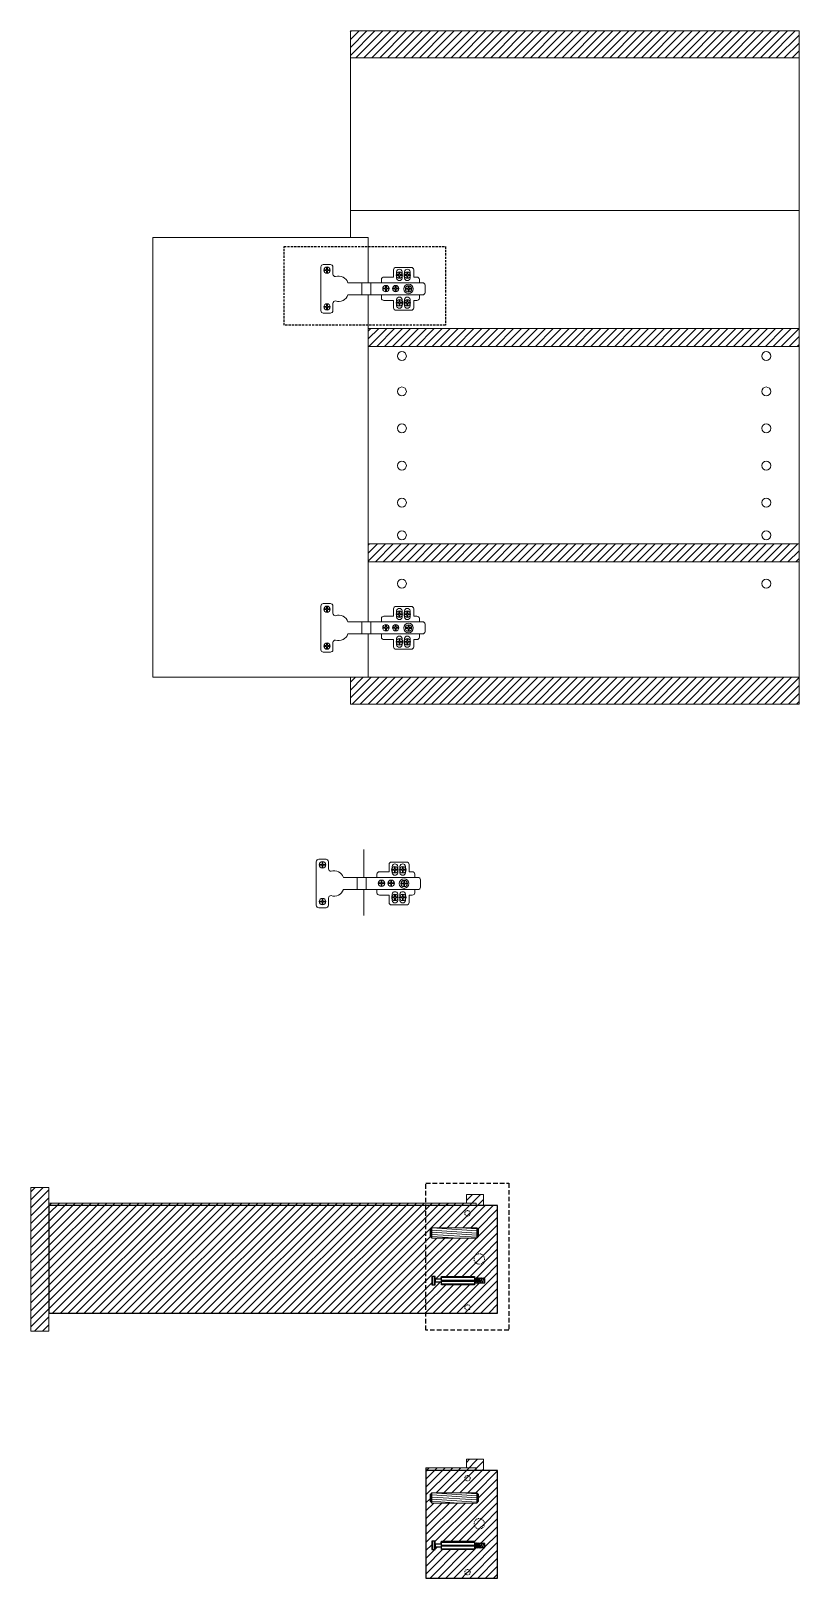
# Model space of a CAD drawing. Header units: inches. Extents: x -807 to 10, y -165 to 181.
# Drawn here: x -456.7 to -371.1, y -26 to 146.4 of the extents above; entities that cross this region are included whole.
import ezdxf

# ---------------------------------------------------------------- set-up
doc = ezdxf.new("R2010")
doc.units = ezdxf.units.IN
doc.header["$MEASUREMENT"] = 0
doc.linetypes.add('HIDDEN', pattern=[0.375, 0.25, -0.125])

msp = doc.modelspace()

# ---------------------------------------------------------------- hatches: boundary and pattern name
h = msp.add_hatch()
h.set_pattern_fill('ANSI31', color=256, scale=5)
h.paths.add_polyline_path([(-371.101, 146.43416), (-421.101, 146.43416), (-421.101, 143.43416), (-371.101, 143.43416)])
h.paths.add_polyline_path([(-371.101, 74.43416), (-421.101, 74.43416), (-421.101, 73.7179), (-421.101, 71.43416), (-371.101, 71.43416)])
h.paths.add_polyline_path([(-371.101, 89.26928), (-419.101, 89.26928), (-419.101, 87.26928), (-371.101, 87.26928)])
h.paths.add_polyline_path([(-371.101, 113.28242), (-419.101, 113.28242), (-419.101, 111.28242), (-371.101, 111.28242)])
h = msp.add_hatch()
h.set_pattern_fill('ANSI31', color=256, scale=5)
h.paths.add_polyline_path([(-454.69377, 15.54954), (-454.69377, 17.54954), (-456.69377, 17.54954), (-456.69377, 1.54954), (-454.69377, 1.54954), (-454.69377, 3.54954)])
h = msp.add_hatch()
h.set_pattern_fill('ANSI31', color=256, scale=5)
h.paths.add_polyline_path([(-412.68364, 15.54954), (-454.69377, 15.54954), (-454.69377, 3.54954), (-412.68364, 3.54954)])
h.paths.add_polyline_path([(-412.68364, 15.81913), (-454.69377, 15.81913), (-454.69377, 15.54954), (-412.68364, 15.54954)])
h.paths.add_polyline_path([(-407.0644, 15.81913), (-408.16268, 15.81913), (-412.68364, 15.81913), (-412.68364, 15.54954), (-407.0644, 15.54954)])
h.paths.add_polyline_path([(-406.26235, 16.78317), (-408.16268, 16.78317), (-408.16268, 15.81913), (-407.0644, 15.81913), (-407.0644, 15.54954), (-406.26235, 15.54954)])
h.paths.add_polyline_path([(-407.31779, 9.60057, 1), (-406.15714, 9.60057, 1)])
h.paths.add_polyline_path([(-408.34654, 4.19741, 1), (-407.73481, 4.19741, 1)])
h.paths.add_polyline_path([(-408.34654, 14.67631, 1), (-407.73481, 14.67631, 1)])
h = msp.add_hatch()
h.set_pattern_fill('ANSI31', color=256, scale=5)
h.paths.add_polyline_path([(-404.69377, 15.54954), (-412.68364, 15.54954), (-412.68364, 3.54954), (-404.69377, 3.54954)])
h.paths.add_polyline_path([(-406.81414, 12.0627), (-406.91414, 12.0627), (-406.91414, 12.02715, -0.414213562), (-407.01414, 11.9127), (-412.01414, 11.9127, -0.414213562), (-412.11414, 12.02715), (-412.11414, 12.0627), (-412.21414, 12.0627), (-412.21414, 12.9127), (-412.11414, 12.9127), (-412.11414, 12.9627, -0.278502654), (-412.01414, 13.0527), (-407.01414, 13.0527, -0.278502654), (-406.91414, 12.9627), (-406.91414, 12.9127), (-406.81414, 12.9127)], flags=16)
h.paths.add_polyline_path([(-408.34654, 14.67631, -1), (-407.73481, 14.67631, -1)], flags=16)
h.paths.add_polyline_path([(-406.15714, 9.60057, -1), (-407.31779, 9.60057, -1)], flags=16)
h.paths.add_polyline_path([(-407.26621, 7.65851), (-407.26621, 7.4151), (-407.07385, 7.4151, -0.273281154), (-407.04431, 7.47283, -0.173127612), (-407.01022, 7.4151), (-406.88848, 7.4151, -0.273281154), (-406.85895, 7.47283, -0.173127612), (-406.82485, 7.4151), (-406.69612, 7.4151, -0.273281154), (-406.66658, 7.47283, -0.173127612), (-406.63248, 7.4151), (-406.49825, 7.4151, -0.273281154), (-406.46872, 7.47283, -0.173127612), (-406.43462, 7.4151), (-406.29831, 7.4151, -0.273281154), (-406.26877, 7.47283, -0.173127612), (-406.23468, 7.4151), (-406.10257, 7.4151), (-406.10257, 6.9543), (-406.34076, 6.9543, -0.273281154), (-406.3703, 6.89658, -0.173127612), (-406.40439, 6.9543), (-406.54071, 6.9543, -0.273281154), (-406.57024, 6.89658, -0.173127612), (-406.60434, 6.9543), (-406.73857, 6.9543, -0.273281154), (-406.76811, 6.89658, -0.173127612), (-406.8022, 6.9543), (-406.93094, 6.9543, -0.273281154), (-406.96047, 6.89658, -0.173127612), (-406.99457, 6.9543), (-407.1163, 6.9543, -0.273281154), (-407.14584, 6.89658, -0.173127612), (-407.17993, 6.9543), (-407.26621, 6.9543), (-407.26621, 6.71851), (-410.93625, 6.71851), (-411.03625, 7.03877), (-411.63303, 7.03877), (-411.63303, 6.71851), (-412.03303, 6.71851), (-412.03303, 7.65851), (-411.63303, 7.65851), (-411.63303, 7.33877), (-411.03625, 7.33877), (-410.93625, 7.65851)], flags=16)
h.paths.add_polyline_path([(-407.73481, 4.19741, -1), (-408.34654, 4.19741, -1)], flags=16)
h = msp.add_hatch()
h.set_pattern_fill('ANSI31', color=256, scale=5)
h.paths.add_polyline_path([(-406.26235, -12.72622), (-408.16268, -12.72622), (-408.16268, -13.69027), (-407.0644, -13.69027), (-407.0644, -13.95986), (-406.26235, -13.95986)])
h.paths.add_polyline_path([(-407.0644, -13.69027), (-408.16268, -13.69027), (-412.68364, -13.69027), (-412.68364, -13.95986), (-407.0644, -13.95986)])
h = msp.add_hatch()
h.set_pattern_fill('ANSI31', color=256, scale=5)
h.paths.add_polyline_path([(-404.69377, -13.95986), (-412.68364, -13.95986), (-412.68364, -25.95986), (-404.69377, -25.95986)])
h.paths.add_polyline_path([(-406.81414, -17.44669), (-406.91414, -17.44669), (-406.91414, -17.48224, -0.414213562), (-407.01414, -17.59669), (-412.01414, -17.59669, -0.414213562), (-412.11414, -17.48224), (-412.11414, -17.44669), (-412.21414, -17.44669), (-412.21414, -16.59669), (-412.11414, -16.59669), (-412.11414, -16.54669, -0.278502654), (-412.01414, -16.45669), (-407.01414, -16.45669, -0.278502654), (-406.91414, -16.54669), (-406.91414, -16.59669), (-406.81414, -16.59669)], flags=16)
h.paths.add_polyline_path([(-406.15714, -19.90882, -1), (-407.31779, -19.90882, -1)], flags=16)
h.paths.add_polyline_path([(-408.34654, -14.83308, -1), (-407.73481, -14.83308, -1)], flags=16)
h.paths.add_polyline_path([(-406.26877, -22.03657, -0.173127612), (-406.23468, -22.09429), (-406.10257, -22.09429), (-406.10257, -22.55509), (-406.34076, -22.55509, -0.273281154), (-406.3703, -22.61282, -0.173127612), (-406.40439, -22.55509), (-406.54071, -22.55509, -0.273281154), (-406.57024, -22.61282, -0.173127612), (-406.60434, -22.55509), (-406.73857, -22.55509, -0.273281154), (-406.76811, -22.61282, -0.173127612), (-406.8022, -22.55509), (-406.93094, -22.55509, -0.273281154), (-406.96047, -22.61282, -0.173127612), (-406.99457, -22.55509), (-407.1163, -22.55509, -0.273281154), (-407.14584, -22.61282, -0.173127612), (-407.17993, -22.55509), (-407.26621, -22.55509), (-407.26621, -22.79089), (-410.93625, -22.79089), (-411.03625, -22.47063), (-411.63303, -22.47063), (-411.63303, -22.79089), (-412.03303, -22.79089), (-412.03303, -21.85089), (-411.63303, -21.85089), (-411.63303, -22.17063), (-411.03625, -22.17063), (-410.93625, -21.85089), (-407.26621, -21.85089), (-407.26621, -22.09429), (-407.07385, -22.09429, -0.273281154), (-407.04431, -22.03657, -0.173127612), (-407.01022, -22.09429), (-406.88848, -22.09429, -0.273281154), (-406.85895, -22.03657, -0.173127612), (-406.82485, -22.09429), (-406.69612, -22.09429, -0.273281154), (-406.66658, -22.03657, -0.173127612), (-406.63248, -22.09429), (-406.49825, -22.09429, -0.273281154), (-406.46872, -22.03657, -0.173127612), (-406.43462, -22.09429), (-406.29831, -22.09429, -0.273281154)], flags=16)
h.paths.add_polyline_path([(-407.73481, -25.31198, -1), (-408.34654, -25.31198, -1)], flags=16)
h = msp.add_hatch()
h.set_pattern_fill('ANSI31', color=256, scale=5)
h.paths.add_polyline_path([(-407.31779, -19.90882, 1), (-406.15714, -19.90882, 1)])
h.paths.add_polyline_path([(-407.73481, -25.31198, 1), (-408.34654, -25.31198, 1)])
h.paths.add_polyline_path([(-408.34654, -14.83308, 1), (-407.73481, -14.83308, 1)])

# ---------------------------------------------------------------- linework, layer by layer
at = {"lineweight": 5}
for p, q in [((-421.101, 143.43416), (-371.101, 143.43416)), ((-415.95405, 119.61283), (-415.95405, 118.88039)), ((-415.32405, 119.61283), (-415.32405, 118.88039)), ((-415.07804, 119.61283), (-415.07804, 118.88039)), ((-414.44804, 119.61283), (-414.44804, 118.88039)), ((-421.37024, 118.37795), (-413.41245, 118.37795)), ((-419.83828, 117.02795), (-419.83828, 118.37795)), ((-418.82385, 117.02795), (-418.82385, 118.37795)), ((-421.37024, 117.02795), (-413.41245, 117.02795)), ((-415.95405, 116.52805), (-415.95405, 115.79562)), ((-415.32405, 116.52805), (-415.32405, 115.79562)), ((-415.07804, 116.52805), (-415.07804, 115.79562)), ((-414.44804, 116.52805), (-414.44804, 115.79562)), ((-419.101, 113.28242), (-371.101, 113.28242)), ((-419.101, 111.28242), (-371.101, 111.28242)), ((-419.101, 89.26928), (-371.101, 89.26928)), ((-419.101, 87.26928), (-371.101, 87.26928)), ((-415.95405, 81.82688), (-415.95405, 81.09445)), ((-415.32405, 81.82688), (-415.32405, 81.09445)), ((-415.07804, 81.82688), (-415.07804, 81.09445)), ((-414.44804, 81.82688), (-414.44804, 81.09445)), ((-421.37024, 80.59201), (-413.41245, 80.59201)), ((-419.83828, 79.24201), (-419.83828, 80.59201)), ((-418.82385, 79.24201), (-418.82385, 80.59201)), ((-421.37024, 79.24201), (-413.41245, 79.24201)), ((-415.95405, 78.74211), (-415.95405, 78.00968)), ((-415.32405, 78.74211), (-415.32405, 78.00968)), ((-415.07804, 78.74211), (-415.07804, 78.00968)), ((-414.44804, 78.74211), (-414.44804, 78.00968)), ((-421.101, 74.43416), (-371.101, 74.43416)), ((-421.87025, 52.1151), (-413.91246, 52.1151)), ((-420.33829, 50.7651), (-420.33829, 52.1151)), ((-419.32386, 50.7651), (-419.32386, 52.1151)), ((-416.45406, 53.34998), (-416.45406, 52.61755)), ((-415.82406, 53.34998), (-415.82406, 52.61755)), ((-415.57805, 53.34998), (-415.57805, 52.61755)), ((-414.94805, 53.34998), (-414.94805, 52.61755)), ((-421.87025, 50.7651), (-413.91246, 50.7651)), ((-416.45406, 50.26521), (-416.45406, 49.53277)), ((-415.82406, 50.26521), (-415.82406, 49.53277)), ((-415.57805, 50.26521), (-415.57805, 49.53277)), ((-414.94805, 50.26521), (-414.94805, 49.53277)), ((-412.01414, 13.0527), (-407.01414, 12.72981)), ((-412.01414, 12.8055), (-407.01414, 12.48261)), ((-412.01414, 12.57264), (-407.01414, 12.24975)), ((-412.01414, 12.33978), (-407.01414, 12.01689)), ((-412.01414, 12.10692), (-409.00661, 11.9127)), ((-408.81075, 13.0527), (-407.01414, 12.93668)), ((-412.11414, 12.02715), (-412.11414, 12.0627)), ((-406.91414, 12.02715), (-406.91414, 12.0627)), ((-412.01414, -16.45669), (-407.01414, -16.77958)), ((-412.01414, -16.7039), (-407.01414, -17.02678)), ((-412.01414, -16.93675), (-407.01414, -17.25964)), ((-412.01414, -17.16962), (-407.01414, -17.49251)), ((-408.81075, -16.45669), (-407.01414, -16.57271)), ((-412.11414, -17.48224), (-412.11414, -17.44669)), ((-412.01414, -17.40247), (-409.00661, -17.59669)), ((-406.91414, -17.48224), (-406.91414, -17.44669))]:
    msp.add_line(p, q, dxfattribs=at)
for p, q in [((-411.93303, 7.65851), (-411.93303, 6.71851)), ((-411.73303, 7.65851), (-411.73303, 6.71851)), ((-411.03625, 7.33877), (-410.93625, 7.65851)), ((-411.03625, 7.03877), (-410.93625, 6.71851)), ((-410.93625, 7.22851), (-407.26621, 7.22851)), ((-410.93625, 7.12851), (-407.26621, 7.12851)), ((-412.68364, -13.69027), (-412.68364, -25.95986)), ((-411.93303, -21.85089), (-411.93303, -22.79089)), ((-411.73303, -21.85089), (-411.73303, -22.79089)), ((-411.03625, -22.17063), (-410.93625, -21.85089)), ((-410.93625, -22.28089), (-407.26621, -22.28089)), ((-410.93625, -22.38089), (-407.26621, -22.38089)), ((-411.03625, -22.47063), (-410.93625, -22.79089))]:
    msp.add_line(p, q)
for points in [[(-421.101, 123.43416), (-421.101, 146.43416), (-371.101, 146.43416), (-371.101, 73.7179)], [(-421.101, 126.43416), (-371.101, 126.43416)], [(-421.101, 126.43416), (-421.101, 123.43416)], [(-421.101, 74.43416), (-421.101, 71.43416), (-371.101, 71.43416), (-371.101, 126.43416)], [(-421.101, 123.43416), (-443.101, 123.43416), (-443.101, 74.43416), (-421.101, 74.43416)], [(-421.101, 123.43416), (-419.101, 123.43416), (-419.101, 118.37795)], [(-424.39245, 120.13295), (-424.39245, 115.27295)], [(-423.31278, 120.40295), (-424.12213, 120.40295)], [(-424.05883, 119.73576), (-423.74392, 119.73576), (-423.74392, 119.41664)], [(-423.74392, 120.13147), (-423.74392, 119.82576), (-424.05714, 119.82576)], [(-423.34461, 119.82576), (-423.65392, 119.82576), (-423.65392, 120.13098)], [(-423.65392, 119.41713), (-423.65392, 119.73576), (-423.34292, 119.73576)], [(-423.04245, 119.32496), (-423.04245, 120.13295)], [(-417.37688, 119.00795), (-416.29245, 119.00795), (-416.29245, 119.81821)], [(-416.02764, 120.08795), (-414.31195, 120.08795)], [(-415.99916, 119.1909), (-415.68425, 119.1909), (-415.68425, 118.87178)], [(-415.68425, 119.58662), (-415.68425, 119.2809), (-415.99747, 119.2809)], [(-415.28493, 119.2809), (-415.59425, 119.2809), (-415.59425, 119.58613)], [(-415.59425, 118.87228), (-415.59425, 119.1909), (-415.28324, 119.1909)], [(-415.11407, 119.1909), (-414.79915, 119.1909), (-414.79915, 118.87178)], [(-414.79915, 119.58662), (-414.79915, 119.2809), (-415.11238, 119.2809)], [(-414.39984, 119.2809), (-414.70915, 119.2809), (-414.70915, 119.58613)], [(-414.70915, 118.87228), (-414.70915, 119.1909), (-414.39815, 119.1909)], [(-414.04245, 119.83132), (-414.04245, 119.00795), (-413.68186, 119.00795)], [(-417.64245, 118.37795), (-417.64245, 118.73816)], [(-417.4924, 117.68255), (-417.17748, 117.68255), (-417.17748, 117.36343)], [(-417.17748, 118.07826), (-417.17748, 117.77255), (-417.49071, 117.77255)], [(-416.77817, 117.77255), (-417.08748, 117.77255), (-417.08748, 118.07777)], [(-417.08748, 117.36392), (-417.08748, 117.68255), (-416.77648, 117.68255)], [(-416.41178, 117.68255), (-416.09687, 117.68255), (-416.09687, 117.36343)], [(-416.09687, 118.07826), (-416.09687, 117.77255), (-416.41009, 117.77255)], [(-415.69755, 117.77255), (-416.00687, 117.77255), (-416.00687, 118.07777)], [(-416.00687, 117.36392), (-416.00687, 117.68255), (-415.69586, 117.68255)], [(-414.96743, 117.64503), (-414.65252, 117.64503), (-414.65252, 117.32591)], [(-414.65252, 118.04075), (-414.65252, 117.73503), (-414.96574, 117.73503)], [(-414.2532, 117.73503), (-414.56252, 117.73503), (-414.56252, 118.04025)], [(-414.56252, 117.32641), (-414.56252, 117.64503), (-414.25151, 117.64503)], [(-413.41245, 118.75239), (-413.41245, 118.37795), (-413.05254, 118.37795)], [(-412.78245, 118.11293), (-412.78245, 117.27628)], [(-424.05883, 115.64093), (-423.74392, 115.64093), (-423.74392, 115.32181)], [(-423.74392, 116.03664), (-423.74392, 115.73093), (-424.05714, 115.73093)], [(-423.34461, 115.73093), (-423.65392, 115.73093), (-423.65392, 116.03615)], [(-423.65392, 115.3223), (-423.65392, 115.64093), (-423.34292, 115.64093)], [(-423.04245, 115.27295), (-423.04197, 116.08295)], [(-419.101, 117.02795), (-419.101, 80.59201)], [(-417.64245, 117.02795), (-417.64245, 116.67093)], [(-417.36198, 116.39795), (-416.29245, 116.39795), (-416.29245, 115.59028)], [(-415.98674, 116.10905), (-415.67183, 116.10905), (-415.67183, 115.78993)], [(-415.67183, 116.50477), (-415.67183, 116.19905), (-415.98505, 116.19905)], [(-415.27252, 116.19905), (-415.58183, 116.19905), (-415.58183, 116.50428)], [(-415.58183, 115.79043), (-415.58183, 116.10905), (-415.27083, 116.10905)], [(-415.11407, 116.10905), (-414.79915, 116.10905), (-414.79915, 115.78993)], [(-414.79915, 116.50477), (-414.79915, 116.19905), (-415.11238, 116.19905)], [(-414.39984, 116.19905), (-414.70915, 116.19905), (-414.70915, 116.50428)], [(-414.70915, 115.79043), (-414.70915, 116.10905), (-414.39815, 116.10905)], [(-414.04245, 115.58781), (-414.04245, 116.39795), (-413.70347, 116.39795)], [(-413.05111, 117.02795), (-413.41245, 117.02795), (-413.41245, 116.66906)], [(-424.12213, 115.00295), (-423.31278, 115.00295)], [(-416.01419, 115.31795), (-414.30961, 115.31795)], [(-424.39245, 82.34701), (-424.39245, 77.48701)], [(-423.31278, 82.61701), (-424.12213, 82.61701)], [(-424.05883, 81.94982), (-423.74392, 81.94982), (-423.74392, 81.6307)], [(-423.74392, 82.34553), (-423.74392, 82.03982), (-424.05714, 82.03982)], [(-423.34461, 82.03982), (-423.65392, 82.03982), (-423.65392, 82.34504)], [(-423.65392, 81.63119), (-423.65392, 81.94982), (-423.34292, 81.94982)], [(-423.04245, 81.53902), (-423.04245, 82.34701)], [(-417.37688, 81.22201), (-416.29245, 81.22201), (-416.29245, 82.03226)], [(-416.02764, 82.30201), (-414.31195, 82.30201)], [(-415.99916, 81.40496), (-415.68425, 81.40496), (-415.68425, 81.08584)], [(-415.68425, 81.80068), (-415.68425, 81.49496), (-415.99747, 81.49496)], [(-415.28493, 81.49496), (-415.59425, 81.49496), (-415.59425, 81.80018)], [(-415.59425, 81.08633), (-415.59425, 81.40496), (-415.28324, 81.40496)], [(-415.11407, 81.40496), (-414.79915, 81.40496), (-414.79915, 81.08584)], [(-414.79915, 81.80068), (-414.79915, 81.49496), (-415.11238, 81.49496)], [(-414.39984, 81.49496), (-414.70915, 81.49496), (-414.70915, 81.80018)], [(-414.70915, 81.08633), (-414.70915, 81.40496), (-414.39815, 81.40496)], [(-414.04245, 82.04537), (-414.04245, 81.22201), (-413.68186, 81.22201)], [(-417.64245, 80.59201), (-417.64245, 80.95222)], [(-417.4924, 79.89661), (-417.17748, 79.89661), (-417.17748, 79.57748)], [(-417.17748, 80.29232), (-417.17748, 79.98661), (-417.49071, 79.98661)], [(-416.77817, 79.98661), (-417.08748, 79.98661), (-417.08748, 80.29183)], [(-417.08748, 79.57798), (-417.08748, 79.89661), (-416.77648, 79.89661)], [(-416.41178, 79.89661), (-416.09687, 79.89661), (-416.09687, 79.57748)], [(-416.09687, 80.29232), (-416.09687, 79.98661), (-416.41009, 79.98661)], [(-415.69755, 79.98661), (-416.00687, 79.98661), (-416.00687, 80.29183)], [(-416.00687, 79.57798), (-416.00687, 79.89661), (-415.69586, 79.89661)], [(-414.96743, 79.85909), (-414.65252, 79.85909), (-414.65252, 79.53997)], [(-414.65252, 80.25481), (-414.65252, 79.94909), (-414.96574, 79.94909)], [(-414.2532, 79.94909), (-414.56252, 79.94909), (-414.56252, 80.25431)], [(-414.56252, 79.54046), (-414.56252, 79.85909), (-414.25151, 79.85909)], [(-413.41245, 80.96644), (-413.41245, 80.59201), (-413.05254, 80.59201)], [(-412.78245, 80.32699), (-412.78245, 79.49034)], [(-424.05883, 77.85499), (-423.74392, 77.85499), (-423.74392, 77.53587)], [(-423.74392, 78.2507), (-423.74392, 77.94499), (-424.05714, 77.94499)], [(-423.34461, 77.94499), (-423.65392, 77.94499), (-423.65392, 78.25021)], [(-423.65392, 77.53636), (-423.65392, 77.85499), (-423.34292, 77.85499)], [(-423.04245, 77.48701), (-423.04197, 78.29701)], [(-419.101, 79.24201), (-419.101, 74.43416), (-421.101, 74.43416)], [(-417.64245, 79.24201), (-417.64245, 78.88499)], [(-417.36198, 78.61201), (-416.29245, 78.61201), (-416.29245, 77.80434)], [(-415.98674, 78.32311), (-415.67183, 78.32311), (-415.67183, 78.00399)], [(-415.67183, 78.71883), (-415.67183, 78.41311), (-415.98505, 78.41311)], [(-415.27252, 78.41311), (-415.58183, 78.41311), (-415.58183, 78.71833)], [(-415.58183, 78.00448), (-415.58183, 78.32311), (-415.27083, 78.32311)], [(-415.11407, 78.32311), (-414.79915, 78.32311), (-414.79915, 78.00399)], [(-414.79915, 78.71883), (-414.79915, 78.41311), (-415.11238, 78.41311)], [(-414.39984, 78.41311), (-414.70915, 78.41311), (-414.70915, 78.71833)], [(-414.70915, 78.00448), (-414.70915, 78.32311), (-414.39815, 78.32311)], [(-414.04245, 77.80187), (-414.04245, 78.61201), (-413.70347, 78.61201)], [(-413.05111, 79.24201), (-413.41245, 79.24201), (-413.41245, 78.88312)], [(-424.12213, 77.21701), (-423.31278, 77.21701)], [(-416.01419, 77.53201), (-414.30961, 77.53201)], [(-421.101, 73.7179), (-421.101, 74.43416)], [(-373.38642, 71.43416), (-418.81557, 71.43416)], [(-419.60101, 55.22067), (-419.60101, 52.1151)], [(-424.89246, 53.8701), (-424.89246, 49.0101)], [(-423.81279, 54.1401), (-424.62214, 54.1401)], [(-424.55884, 53.47291), (-424.24393, 53.47291), (-424.24393, 53.15379)], [(-424.24393, 53.86863), (-424.24393, 53.56291), (-424.55715, 53.56291)], [(-423.84462, 53.56291), (-424.15393, 53.56291), (-424.15393, 53.86814)], [(-424.15393, 53.15429), (-424.15393, 53.47291), (-423.84293, 53.47291)], [(-423.54246, 53.06211), (-423.54246, 53.8701)], [(-417.87689, 52.7451), (-416.79246, 52.7451), (-416.79246, 53.55536)], [(-416.52765, 53.8251), (-414.81196, 53.8251)], [(-414.54246, 53.56847), (-414.54246, 52.7451), (-414.18187, 52.7451)], [(-418.14246, 52.1151), (-418.14246, 52.47532)], [(-417.67749, 51.81542), (-417.67749, 51.5097), (-417.99072, 51.5097)], [(-417.27818, 51.5097), (-417.58749, 51.5097), (-417.58749, 51.81492)], [(-416.59688, 51.81542), (-416.59688, 51.5097), (-416.9101, 51.5097)], [(-416.19756, 51.5097), (-416.50688, 51.5097), (-416.50688, 51.81492)], [(-416.49917, 52.92806), (-416.18426, 52.92806), (-416.18426, 52.60894)], [(-416.18426, 53.32377), (-416.18426, 53.01806), (-416.49748, 53.01806)], [(-415.78494, 53.01806), (-416.09426, 53.01806), (-416.09426, 53.32328)], [(-416.09426, 52.60943), (-416.09426, 52.92806), (-415.78325, 52.92806)], [(-415.61408, 52.92806), (-415.29916, 52.92806), (-415.29916, 52.60894)], [(-415.29916, 53.32377), (-415.29916, 53.01806), (-415.61239, 53.01806)], [(-415.15253, 51.7779), (-415.15253, 51.47219), (-415.46575, 51.47219)], [(-414.89985, 53.01806), (-415.20916, 53.01806), (-415.20916, 53.32328)], [(-415.20916, 52.60943), (-415.20916, 52.92806), (-414.89816, 52.92806)], [(-414.75321, 51.47219), (-415.06253, 51.47219), (-415.06253, 51.77741)], [(-413.91246, 52.48954), (-413.91246, 52.1151), (-413.55255, 52.1151)], [(-413.28246, 51.85009), (-413.28246, 51.01344)], [(-419.60101, 50.7651), (-419.60101, 47.86335)], [(-418.14246, 50.7651), (-418.14246, 50.40808)], [(-417.99241, 51.4197), (-417.67749, 51.4197), (-417.67749, 51.10058)], [(-417.86199, 50.1351), (-416.79246, 50.1351), (-416.79246, 49.32744)], [(-417.58749, 51.10107), (-417.58749, 51.4197), (-417.27649, 51.4197)], [(-416.91179, 51.4197), (-416.59688, 51.4197), (-416.59688, 51.10058)], [(-416.50688, 51.10107), (-416.50688, 51.4197), (-416.19587, 51.4197)], [(-416.17184, 50.24192), (-416.17184, 49.93621), (-416.48507, 49.93621)], [(-415.77253, 49.93621), (-416.08184, 49.93621), (-416.08184, 50.24143)], [(-415.29916, 50.24192), (-415.29916, 49.93621), (-415.61239, 49.93621)], [(-415.46744, 51.38219), (-415.15253, 51.38219), (-415.15253, 51.06307)], [(-414.89985, 49.93621), (-415.20916, 49.93621), (-415.20916, 50.24143)], [(-415.06253, 51.06356), (-415.06253, 51.38219), (-414.75152, 51.38219)], [(-414.54246, 49.32497), (-414.54246, 50.1351), (-414.20348, 50.1351)], [(-413.55112, 50.7651), (-413.91246, 50.7651), (-413.91246, 50.40621)], [(-424.62214, 48.7401), (-423.81279, 48.7401)], [(-424.55884, 49.37808), (-424.24393, 49.37808), (-424.24393, 49.05896)], [(-424.24393, 49.7738), (-424.24393, 49.46808), (-424.55715, 49.46808)], [(-423.84462, 49.46808), (-424.15393, 49.46808), (-424.15393, 49.7733)], [(-424.15393, 49.05946), (-424.15393, 49.37808), (-423.84293, 49.37808)], [(-423.54246, 49.0101), (-423.54198, 49.8201)], [(-416.5142, 49.0551), (-414.80963, 49.0551)], [(-416.48675, 49.84621), (-416.17184, 49.84621), (-416.17184, 49.52709)], [(-416.08184, 49.52758), (-416.08184, 49.84621), (-415.77084, 49.84621)], [(-415.61408, 49.84621), (-415.29916, 49.84621), (-415.29916, 49.52709)], [(-415.20916, 49.52758), (-415.20916, 49.84621), (-414.89816, 49.84621)], [(-454.69377, 15.54954), (-454.69377, 17.54954), (-456.69377, 17.54954), (-456.69377, 1.54954), (-454.69377, 1.54954), (-454.69377, 3.54954)], [(-408.16268, 15.81913), (-454.69377, 15.81913), (-454.69377, 15.81913)], [(-406.26235, 15.54954), (-406.26235, 16.78317), (-408.16268, 16.78317), (-408.16268, 15.81913), (-407.0644, 15.81913), (-407.0644, 15.54954)], [(-412.11414, 12.9127), (-412.21414, 12.9127), (-412.21414, 12.0627), (-412.11414, 12.0627), (-412.11414, 12.9627)], [(-407.01414, 12.4827), (-407.01414, 11.9127), (-412.01414, 11.9127), (-412.01414, 13.0527), (-407.01414, 13.0527), (-407.01414, 12.4827)], [(-406.91414, 12.9127), (-406.81414, 12.9127), (-406.81414, 12.0627), (-406.91414, 12.0627), (-406.91414, 12.9627)], [(-408.16268, -13.69027), (-412.68364, -13.69027)], [(-406.26235, -13.95986), (-406.26235, -12.72622), (-408.16268, -12.72622), (-408.16268, -13.69027), (-407.0644, -13.69027), (-407.0644, -13.95986)], [(-412.11414, -16.59669), (-412.21414, -16.59669), (-412.21414, -17.44669), (-412.11414, -17.44669), (-412.11414, -16.54669)], [(-407.01414, -17.02669), (-407.01414, -17.59669), (-412.01414, -17.59669), (-412.01414, -16.45669), (-407.01414, -16.45669), (-407.01414, -17.02669)], [(-406.91414, -16.59669), (-406.81414, -16.59669), (-406.81414, -17.44669), (-406.91414, -17.44669), (-406.91414, -16.54669)]]:
    msp.add_lwpolyline(points, dxfattribs=at)
at = {"linetype": 'HIDDEN'}
msp.add_lwpolyline([(-428.49131, 122.40643), (-410.49101, 122.40643), (-410.49101, 113.64365), (-428.49131, 113.64365), (-428.49131, 122.40643)], dxfattribs=at)
at = {"linetype": 'HIDDEN', "ltscale": 2}
msp.add_lwpolyline([(-412.68364, 18.02697), (-403.45807, 18.02697), (-403.45807, 1.67016), (-412.68364, 1.67016), (-412.68364, 18.02697)], dxfattribs=at)
for points in [[(-454.69377, 15.54954), (-454.69377, 3.54954), (-404.69377, 3.54954), (-404.69377, 15.54954), (-454.69377, 15.54954)], [(-411.63303, 7.33877), (-411.63303, 7.65851), (-412.03303, 7.65851), (-412.03303, 6.71851), (-411.63303, 6.71851), (-411.63303, 7.03877)], [(-411.03625, 7.33877), (-411.63303, 7.33877), (-411.63303, 7.03877), (-411.03625, 7.03877)], [(-407.26621, 7.65851), (-407.26621, 6.71851), (-410.93625, 6.71851), (-410.93625, 7.65851), (-407.26621, 7.65851)], [(-410.93625, 7.55851), (-407.26621, 7.55851)], [(-407.26621, 6.9543), (-406.10257, 6.9543), (-406.10257, 7.4151), (-407.26621, 7.4151)], [(-410.93625, 6.81851), (-407.26621, 6.81851)], [(-412.68364, -25.95986), (-404.69377, -25.95986), (-404.69377, -13.95986), (-412.68364, -13.95986)], [(-411.63303, -22.17063), (-411.63303, -21.85089), (-412.03303, -21.85089), (-412.03303, -22.79089), (-411.63303, -22.79089), (-411.63303, -22.47063)], [(-411.03625, -22.17063), (-411.63303, -22.17063), (-411.63303, -22.47063), (-411.03625, -22.47063)], [(-407.26621, -21.85089), (-407.26621, -22.79089), (-410.93625, -22.79089), (-410.93625, -21.85089), (-407.26621, -21.85089)], [(-410.93625, -21.95089), (-407.26621, -21.95089)], [(-407.26621, -22.55509), (-406.10257, -22.55509), (-406.10257, -22.09429), (-407.26621, -22.09429)], [(-410.93625, -22.69089), (-407.26621, -22.69089)]]:
    msp.add_lwpolyline(points)
at = {"lineweight": 5}
for centre, radius in [((-423.70087, 119.77406), 0.36), ((-415.6412, 119.2292), 0.36), ((-414.75611, 119.2292), 0.36), ((-417.13444, 117.72084), 0.36), ((-416.05382, 117.72084), 0.36), ((-414.61718, 117.69102), 0.53303), ((-414.60947, 117.68333), 0.36), ((-423.70087, 115.67922), 0.36), ((-415.62879, 116.14735), 0.36), ((-414.75611, 116.14735), 0.36), ((-415.36291, 110.20417), 0.5), ((-374.75831, 110.20417), 0.5), ((-415.36291, 106.25894), 0.5), ((-374.75831, 106.25894), 0.5), ((-415.36291, 102.15675), 0.5), ((-374.75831, 102.15675), 0.5), ((-415.36291, 97.99907), 0.5), ((-374.75831, 97.99907), 0.5), ((-415.36291, 93.87774), 0.5), ((-374.75831, 93.87774), 0.5), ((-415.36291, 90.24236), 0.5), ((-374.75831, 90.24236), 0.5), ((-415.36291, 84.85182), 0.5), ((-374.75831, 84.85182), 0.5), ((-423.70087, 81.98811), 0.36), ((-415.6412, 81.44326), 0.36), ((-414.75611, 81.44326), 0.36), ((-417.13444, 79.9349), 0.36), ((-416.05382, 79.9349), 0.36), ((-414.61718, 79.90508), 0.53303), ((-414.60947, 79.89739), 0.36), ((-423.70087, 77.89328), 0.36), ((-415.62879, 78.36141), 0.36), ((-414.75611, 78.36141), 0.36), ((-424.20088, 53.51121), 0.36), ((-417.63445, 51.458), 0.36), ((-416.55383, 51.458), 0.36), ((-416.14121, 52.96636), 0.36), ((-415.11719, 51.42817), 0.53303), ((-415.25612, 52.96636), 0.36), ((-415.10948, 51.42049), 0.36), ((-416.1288, 49.88451), 0.36), ((-415.25612, 49.88451), 0.36), ((-424.20088, 49.41638), 0.36)]:
    msp.add_circle(centre, radius, dxfattribs=at)
at = {"linetype": 'HIDDEN', "lineweight": 5, "ltscale": 0.1}
for centre, radius in [((-408.04067, 14.67631), 0.30586), ((-406.73746, 9.60057), 0.58033), ((-408.04067, 4.19741), 0.30586), ((-408.04067, -14.83308), 0.30586), ((-406.73746, -19.90882), 0.58033), ((-408.04067, -25.31198), 0.30586)]:
    msp.add_circle(centre, radius, dxfattribs=at)
at = {"lineweight": 5}
for centre, radius, start, end in [((-424.11178, 120.12226), 0.28088, 87.8890427, 177.8199148), ((-423.32312, 120.12226), 0.28088, 2.1800852, 92.1109573), ((-422.76178, 119.33564), 0.28088, 182.1800852, 272.1109573), ((-422.39392, 118.03691), 1.079, 18.42557, 109.349842), ((-417.36178, 118.72748), 0.28088, 87.8890427, 177.8199148), ((-416.01178, 119.80752), 0.28088, 87.8890427, 177.8199148), ((-415.63905, 119.54908), 0.32138, 11.4400187, 168.5599813), ((-414.76304, 119.54908), 0.32138, 11.4400187, 168.5599813), ((-414.3223, 119.80726), 0.28088, 2.1800852, 92.1109573), ((-413.6922, 118.72726), 0.28088, 2.1800852, 92.1109573), ((-415.63905, 118.94413), 0.32138, 191.4400187, 348.5599813), ((-414.76304, 118.94413), 0.32138, 191.4400187, 348.5599813), ((-413.06289, 118.09726), 0.28088, 2.1800852, 92.1109573), ((-413.06146, 117.30863), 0.28088, 267.8890427, 357.8199148), ((-422.7613, 116.07226), 0.28088, 87.8890427, 177.8199148), ((-422.39392, 117.36899), 1.079, 250.650158, 341.57443), ((-417.35671, 116.68394), 0.28604, 182.6077619, 271.0560587), ((-416.00781, 115.60279), 0.28491, 182.5157363, 271.2830117), ((-415.63905, 116.46431), 0.32138, 11.4400187, 168.5599813), ((-415.63905, 115.85936), 0.32138, 191.4400187, 348.5599813), ((-414.76304, 116.46431), 0.32138, 11.4400187, 168.5599813), ((-414.76304, 115.85936), 0.32138, 191.4400187, 348.5599813), ((-414.32312, 115.5985), 0.28088, 267.8890427, 357.8199148), ((-413.69312, 116.67974), 0.28088, 267.8890427, 357.8199148), ((-424.11178, 115.28363), 0.28088, 182.1800852, 272.1109573), ((-423.32312, 115.28363), 0.28088, 267.8890427, 357.8199148), ((-424.11178, 82.33632), 0.28088, 87.8890427, 177.8199148), ((-423.32312, 82.33632), 0.28088, 2.1800852, 92.1109573), ((-422.76178, 81.5497), 0.28088, 182.1800852, 272.1109573), ((-422.39392, 80.25096), 1.079, 18.42557, 109.349842), ((-417.36178, 80.94154), 0.28088, 87.8890427, 177.8199148), ((-416.01178, 82.02158), 0.28088, 87.8890427, 177.8199148), ((-415.63905, 81.76314), 0.32138, 11.4400187, 168.5599813), ((-415.63905, 81.15819), 0.32138, 191.4400187, 348.5599813), ((-414.76304, 81.76314), 0.32138, 11.4400187, 168.5599813), ((-414.76304, 81.15819), 0.32138, 191.4400187, 348.5599813), ((-414.3223, 82.02132), 0.28088, 2.1800852, 92.1109573), ((-413.6922, 80.94132), 0.28088, 2.1800852, 92.1109573), ((-413.06289, 80.31132), 0.28088, 2.1800852, 92.1109573), ((-413.06146, 79.52269), 0.28088, 267.8890427, 357.8199148), ((-422.7613, 78.28632), 0.28088, 87.8890427, 177.8199148), ((-422.39392, 79.58305), 1.079, 250.650158, 341.57443), ((-417.35671, 78.898), 0.28604, 182.6077619, 271.0560587), ((-416.00781, 77.81685), 0.28491, 182.5157363, 271.2830117), ((-415.63905, 78.67837), 0.32138, 11.4400187, 168.5599813), ((-415.63905, 78.07342), 0.32138, 191.4400187, 348.5599813), ((-414.76304, 78.67837), 0.32138, 11.4400187, 168.5599813), ((-414.76304, 78.07342), 0.32138, 191.4400187, 348.5599813), ((-414.32312, 77.81256), 0.28088, 267.8890427, 357.8199148), ((-413.69312, 78.8938), 0.28088, 267.8890427, 357.8199148), ((-424.11178, 77.49769), 0.28088, 182.1800852, 272.1109573), ((-423.32312, 77.49769), 0.28088, 267.8890427, 357.8199148), ((-424.61179, 53.85942), 0.28088, 87.8890427, 177.8199148), ((-423.82314, 53.85942), 0.28088, 2.1800852, 92.1109573), ((-416.51179, 53.54468), 0.28088, 87.8890427, 177.8199148), ((-416.13906, 53.28624), 0.32138, 11.4400187, 168.5599813), ((-415.26305, 53.28624), 0.32138, 11.4400187, 168.5599813), ((-414.82231, 53.54442), 0.28088, 2.1800852, 92.1109573), ((-423.26179, 53.0728), 0.28088, 182.1800852, 272.1109573), ((-422.89393, 51.77406), 1.079, 18.42557, 109.349842), ((-417.86179, 52.46464), 0.28088, 87.8890427, 177.8199148), ((-416.13906, 52.68129), 0.32138, 191.4400187, 348.5599813), ((-415.26305, 52.68129), 0.32138, 191.4400187, 348.5599813), ((-414.19221, 52.46442), 0.28088, 2.1800852, 92.1109573), ((-413.5629, 51.83442), 0.28088, 2.1800852, 92.1109573), ((-423.26131, 49.80942), 0.28088, 87.8890427, 177.8199148), ((-422.89393, 51.10615), 1.079, 250.650158, 341.57443), ((-417.85672, 50.4211), 0.28604, 182.6077619, 271.0560587), ((-416.13906, 50.20146), 0.32138, 11.4400187, 168.5599813), ((-415.26305, 50.20146), 0.32138, 11.4400187, 168.5599813), ((-414.19314, 50.4169), 0.28088, 267.8890427, 357.8199148), ((-413.56147, 51.04579), 0.28088, 267.8890427, 357.8199148), ((-424.61179, 49.02079), 0.28088, 182.1800852, 272.1109573), ((-423.82314, 49.02079), 0.28088, 267.8890427, 357.8199148), ((-416.50782, 49.33995), 0.28491, 182.5157363, 271.2830117), ((-416.13906, 49.59652), 0.32138, 191.4400187, 348.5599813), ((-415.26305, 49.59652), 0.32138, 191.4400187, 348.5599813), ((-414.82314, 49.33565), 0.28088, 267.8890427, 357.8199148), ((-411.98962, 12.9249), 0.13013, 100.8618904, 163.1125346), ((-407.03866, 12.9249), 0.13013, 16.8874654, 79.1381096), ((-412.00692, 12.01993), 0.10747, 176.1451696, 266.1451696), ((-407.02137, 12.01993), 0.10747, 273.8548304, 3.8548304), ((-411.98962, -16.5845), 0.13013, 100.8618904, 163.1125346), ((-407.03866, -16.5845), 0.13013, 16.8874654, 79.1381096), ((-412.00692, -17.48947), 0.10747, 176.1451696, 266.1451696), ((-407.02137, -17.48947), 0.10747, 273.8548304, 3.8548304)]:
    msp.add_arc(centre, radius, start, end, dxfattribs=at)
for centre, radius, start, end in [((-407.08203, 6.9732), 0.09971, 190.9244006, 230.2128821), ((-408.7076, 7.44895), 1.6341, 342.3799992, 358.8131768), ((-407.17993, 6.95044), 0.06375, 302.3338086, 3.4724188), ((-408.49206, 7.40526), 1.44778, 341.8513399, 0.3893802), ((-407.01022, 7.41896), 0.06375, 122.3338086, 183.4724188), ((-407.10812, 7.3962), 0.09971, 10.9244006, 50.2128821), ((-406.89666, 6.9732), 0.09971, 190.9244006, 230.2128821), ((-408.52223, 7.44895), 1.6341, 342.3799992, 358.8131768), ((-406.99457, 6.95044), 0.06375, 302.3338086, 3.4724188), ((-408.3067, 7.40526), 1.44778, 341.8513399, 0.3893802), ((-406.82485, 7.41896), 0.06375, 122.3338086, 183.4724188), ((-406.92275, 7.3962), 0.09971, 10.9244006, 50.2128821), ((-406.7043, 6.9732), 0.09971, 190.9244006, 230.2128821), ((-408.32986, 7.44895), 1.6341, 342.3799992, 358.8131768), ((-406.8022, 6.95044), 0.06375, 302.3338086, 3.4724188), ((-408.11433, 7.40526), 1.44778, 341.8513399, 0.3893802), ((-406.63248, 7.41896), 0.06375, 122.3338086, 183.4724188), ((-406.73039, 7.3962), 0.09971, 10.9244006, 50.2128821), ((-406.50643, 6.9732), 0.09971, 190.9244006, 230.2128821), ((-408.132, 7.44895), 1.6341, 342.3799992, 358.8131768), ((-406.60434, 6.95044), 0.06375, 302.3338086, 3.4724188), ((-407.91647, 7.40526), 1.44778, 341.8513399, 0.3893802), ((-406.43462, 7.41896), 0.06375, 122.3338086, 183.4724188), ((-406.53253, 7.3962), 0.09971, 10.9244006, 50.2128821), ((-406.30649, 6.9732), 0.09971, 190.9244006, 230.2128821), ((-407.93206, 7.44895), 1.6341, 342.3799992, 358.8131768), ((-406.40439, 6.95044), 0.06375, 302.3338086, 3.4724188), ((-407.71652, 7.40526), 1.44778, 341.8513399, 0.3893802), ((-406.23468, 7.41896), 0.06375, 122.3338086, 183.4724188), ((-406.33258, 7.3962), 0.09971, 10.9244006, 50.2128821), ((-408.7076, -22.06045), 1.6341, 342.3799992, 358.8131768), ((-408.49206, -22.10413), 1.44778, 341.8513399, 0.3893802), ((-407.01022, -22.09043), 0.06375, 122.3338086, 183.4724188), ((-407.10812, -22.11319), 0.09971, 10.9244006, 50.2128821), ((-408.52223, -22.06045), 1.6341, 342.3799992, 358.8131768), ((-408.3067, -22.10413), 1.44778, 341.8513399, 0.3893802), ((-406.82485, -22.09043), 0.06375, 122.3338086, 183.4724188), ((-406.92275, -22.11319), 0.09971, 10.9244006, 50.2128821), ((-408.32986, -22.06045), 1.6341, 342.3799992, 358.8131768), ((-408.11433, -22.10413), 1.44778, 341.8513399, 0.3893802), ((-406.63248, -22.09043), 0.06375, 122.3338086, 183.4724188), ((-406.73039, -22.11319), 0.09971, 10.9244006, 50.2128821), ((-408.132, -22.06045), 1.6341, 342.3799992, 358.8131768), ((-407.91647, -22.10413), 1.44778, 341.8513399, 0.3893802), ((-406.43462, -22.09043), 0.06375, 122.3338086, 183.4724188), ((-406.53253, -22.11319), 0.09971, 10.9244006, 50.2128821), ((-407.93206, -22.06045), 1.6341, 342.3799992, 358.8131768), ((-407.71652, -22.10413), 1.44778, 341.8513399, 0.3893802), ((-406.23468, -22.09043), 0.06375, 122.3338086, 183.4724188), ((-406.33258, -22.11319), 0.09971, 10.9244006, 50.2128821), ((-407.08203, -22.5362), 0.09971, 190.9244006, 230.2128821), ((-407.17993, -22.55895), 0.06375, 302.3338086, 3.4724188), ((-406.89666, -22.5362), 0.09971, 190.9244006, 230.2128821), ((-406.99457, -22.55895), 0.06375, 302.3338086, 3.4724188), ((-406.7043, -22.5362), 0.09971, 190.9244006, 230.2128821), ((-406.8022, -22.55895), 0.06375, 302.3338086, 3.4724188), ((-406.50643, -22.5362), 0.09971, 190.9244006, 230.2128821), ((-406.60434, -22.55895), 0.06375, 302.3338086, 3.4724188), ((-406.30649, -22.5362), 0.09971, 190.9244006, 230.2128821), ((-406.40439, -22.55895), 0.06375, 302.3338086, 3.4724188)]:
    msp.add_arc(centre, radius, start, end)

doc.saveas('drawing.dxf')
